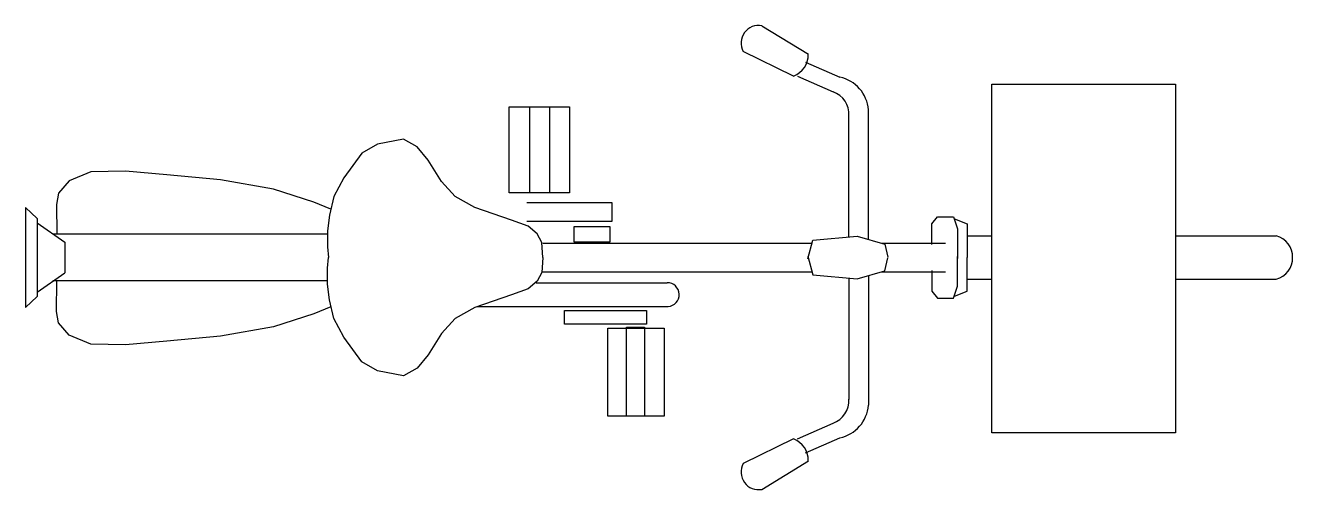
# Model space of a CAD drawing. Header units: millimetres. Extents: x -3215.29 to -3213.38, y 1778.96 to 1779.66.
import ezdxf

# ---------------------------------------------------------------- set-up
doc = ezdxf.new("R2010")
doc.units = ezdxf.units.MM
doc.header["$LTSCALE"] = 10
doc.layers.add('Veículos', color=2, linetype='Continuous')

msp = doc.modelspace()

# ---------------------------------------------------------------- linework, layer by layer
at = {"layer": 'Veículos'}
for p, q in [((-3214.1809, 1779.6635), (-3214.1109, 1779.6204)), ((-3214.1333, 1779.5876), (-3214.2092, 1779.6248)), ((-3214.1154, 1779.6085), (-3214.0633, 1779.5861)), ((-3214.1273, 1779.5876), (-3214.0737, 1779.5638)), ((-3213.834, 1779.5757), (-3213.5571, 1779.5757)), ((-3213.834, 1779.0501), (-3213.834, 1779.5757)), ((-3213.5571, 1779.5757), (-3213.5571, 1779.0501)), ((-3214.5621, 1779.5415), (-3214.4713, 1779.5415)), ((-3214.5621, 1779.4119), (-3214.5621, 1779.5415)), ((-3214.5308, 1779.5415), (-3214.501, 1779.5415)), ((-3214.5308, 1779.4119), (-3214.5308, 1779.5415)), ((-3214.501, 1779.5415), (-3214.501, 1779.4119)), ((-3214.4713, 1779.5415), (-3214.4713, 1779.4119)), ((-3214.0499, 1779.3453), (-3214.0499, 1779.5281)), ((-3214.0201, 1779.3415), (-3214.0201, 1779.537)), ((-3214.4713, 1779.4119), (-3214.5621, 1779.4119)), ((-3214.501, 1779.4119), (-3214.5308, 1779.4119)), ((-3215.2916, 1779.3896), (-3215.2916, 1779.2392)), ((-3215.2916, 1779.3896), (-3215.2738, 1779.3732)), ((-3214.5353, 1779.397), (-3214.4072, 1779.397)), ((-3214.4072, 1779.397), (-3214.4072, 1779.3687)), ((-3215.2738, 1779.3732), (-3215.2738, 1779.2556)), ((-3215.2738, 1779.3668), (-3215.2321, 1779.3375)), ((-3214.4072, 1779.3687), (-3214.5353, 1779.3687)), ((-3213.9248, 1779.365), (-3213.9159, 1779.3754)), ((-3213.9159, 1779.3754), (-3213.8921, 1779.3754)), ((-3213.8921, 1779.3754), (-3213.8861, 1779.3576)), ((-3213.8906, 1779.3725), (-3213.8712, 1779.365)), ((-3214.836, 1779.3494), (-3215.25, 1779.3494)), ((-3214.4638, 1779.3613), (-3214.4102, 1779.3613)), ((-3214.4638, 1779.3375), (-3214.4638, 1779.3613)), ((-3214.4102, 1779.3613), (-3214.4102, 1779.3375)), ((-3213.9248, 1779.3338), (-3213.9248, 1779.365)), ((-3213.8861, 1779.3576), (-3213.8861, 1779.3129)), ((-3213.8712, 1779.365), (-3213.8712, 1779.3144)), ((-3213.8712, 1779.3472), (-3213.834, 1779.3472)), ((-3213.5571, 1779.3472), (-3213.4052, 1779.3472)), ((-3215.2321, 1779.3375), (-3215.2321, 1779.2913)), ((-3214.5115, 1779.336), (-3214.1054, 1779.336)), ((-3214.4102, 1779.3375), (-3214.4638, 1779.3375)), ((-3214.1117, 1779.3122), (-3214.1042, 1779.3405)), ((-3214.1042, 1779.3405), (-3214.0372, 1779.3464)), ((-3214.0372, 1779.3464), (-3213.9956, 1779.3345)), ((-3214.0008, 1779.336), (-3213.904, 1779.336)), ((-3213.9956, 1779.3345), (-3213.9911, 1779.3151)), ((-3214.1117, 1779.3166), (-3214.1042, 1779.2883)), ((-3213.9956, 1779.2943), (-3213.9911, 1779.3137)), ((-3213.8861, 1779.2712), (-3213.8861, 1779.3159)), ((-3213.8712, 1779.2638), (-3213.8712, 1779.3144)), ((-3215.2738, 1779.262), (-3215.2321, 1779.2913)), ((-3214.5115, 1779.2928), (-3214.1054, 1779.2928)), ((-3214.0372, 1779.2824), (-3213.9956, 1779.2943)), ((-3214.0008, 1779.2928), (-3213.904, 1779.2928)), ((-3213.9248, 1779.295), (-3213.9248, 1779.2638)), ((-3214.836, 1779.2794), (-3215.25, 1779.2794)), ((-3214.5214, 1779.2764), (-3214.3239, 1779.2764)), ((-3214.1042, 1779.2883), (-3214.0372, 1779.2824)), ((-3214.0499, 1779.2835), (-3214.0499, 1779.1007)), ((-3214.0201, 1779.2873), (-3214.0201, 1779.0918)), ((-3213.8921, 1779.2533), (-3213.8861, 1779.2712)), ((-3213.8712, 1779.2816), (-3213.834, 1779.2816)), ((-3213.5571, 1779.2816), (-3213.4052, 1779.2816)), ((-3215.2916, 1779.2392), (-3215.2738, 1779.2556)), ((-3213.9248, 1779.2638), (-3213.9159, 1779.2533)), ((-3213.9159, 1779.2533), (-3213.8921, 1779.2533)), ((-3213.8906, 1779.2563), (-3213.8712, 1779.2638)), ((-3214.6099, 1779.2407), (-3214.3224, 1779.2407)), ((-3214.4787, 1779.2347), (-3214.3551, 1779.2347)), ((-3214.4787, 1779.2139), (-3214.4787, 1779.2347)), ((-3214.3551, 1779.2347), (-3214.3551, 1779.2139)), ((-3214.3551, 1779.2139), (-3214.4787, 1779.2139)), ((-3214.4132, 1779.2079), (-3214.3283, 1779.2079)), ((-3214.4132, 1779.0754), (-3214.4132, 1779.2079)), ((-3214.3849, 1779.2094), (-3214.3581, 1779.2094)), ((-3214.3849, 1779.0754), (-3214.3849, 1779.2094)), ((-3214.3581, 1779.2094), (-3214.3581, 1779.0754)), ((-3214.3283, 1779.2079), (-3214.3283, 1779.0754)), ((-3214.3283, 1779.0754), (-3214.4132, 1779.0754)), ((-3214.3581, 1779.0754), (-3214.3849, 1779.0754)), ((-3214.1273, 1779.0412), (-3214.0737, 1779.065)), ((-3214.1154, 1779.0203), (-3214.0633, 1779.0427)), ((-3213.5571, 1779.0501), (-3213.834, 1779.0501)), ((-3214.1333, 1779.0412), (-3214.2092, 1779.004)), ((-3214.1809, 1778.9652), (-3214.1109, 1779.0084))]:
    msp.add_line(p, q, dxfattribs=at)
for points in [[(-3214.5115, 1779.3144), (-3214.5128, 1779.337), (-3214.5197, 1779.3502), (-3214.5332, 1779.3614), (-3214.5587, 1779.3705), (-3214.6137, 1779.3896), (-3214.6433, 1779.4063), (-3214.6639, 1779.429), (-3214.6841, 1779.4608), (-3214.7007, 1779.4812), (-3214.7212, 1779.4926), (-3214.7605, 1779.4851), (-3214.7841, 1779.4715), (-3214.8112, 1779.4343), (-3214.8265, 1779.4065), (-3214.833, 1779.3784), (-3214.8361, 1779.3545), (-3214.836, 1779.3303), (-3214.8346, 1779.3144)], [(-3214.831, 1779.387), (-3214.8568, 1779.3978), (-3214.9176, 1779.4172), (-3214.9974, 1779.4315), (-3215.0782, 1779.4391), (-3215.1406, 1779.4442), (-3215.1929, 1779.4435), (-3215.2256, 1779.4299), (-3215.2418, 1779.4114), (-3215.2447, 1779.3944), (-3215.2443, 1779.3494)], [(-3214.5115, 1779.3144), (-3214.5128, 1779.2918), (-3214.5197, 1779.2786), (-3214.5332, 1779.2674), (-3214.5587, 1779.2582), (-3214.6137, 1779.2392), (-3214.6433, 1779.2225), (-3214.6639, 1779.1998), (-3214.6841, 1779.168), (-3214.7007, 1779.1476), (-3214.7212, 1779.1362), (-3214.7605, 1779.1437), (-3214.7841, 1779.1573), (-3214.8112, 1779.1945), (-3214.8265, 1779.2223), (-3214.833, 1779.2504), (-3214.8361, 1779.2743), (-3214.836, 1779.2985), (-3214.8346, 1779.3144)], [(-3214.831, 1779.2403), (-3214.8568, 1779.2295), (-3214.9176, 1779.2101), (-3214.9974, 1779.1958), (-3215.0782, 1779.1882), (-3215.1406, 1779.1831), (-3215.1929, 1779.1838), (-3215.2256, 1779.1974), (-3215.2418, 1779.2159), (-3215.2447, 1779.2329), (-3215.2443, 1779.2794)]]:
    msp.add_lwpolyline(points, dxfattribs=at)
for centre, radius, start, end in [((-3214.1858, 1779.6374), 0.0266, 79.3259, 208.3577), ((-3214.145, 1779.6196), 0.034, 290.0986, 1.3276), ((-3214.0757, 1779.5317), 0.0559, 5.4709, 77.1463), ((-3214.0844, 1779.5308), 0.0347, 355.3968, 71.9833), ((-3213.4147, 1779.3144), 0.0341, 286.1188, 73.8812), ((-3214.3236, 1779.2585), 0.0179, 274.0583, 90.7135), ((-3214.0856, 1779.0988), 0.0358, 289.4366, 3.1832), ((-3214.0757, 1779.0971), 0.0559, 282.8537, 354.529), ((-3214.145, 1779.0092), 0.034, 358.6724, 69.9014), ((-3214.1858, 1778.9913), 0.0266, 151.6423, 280.6741)]:
    msp.add_arc(centre, radius, start, end, dxfattribs=at)

doc.saveas('drawing.dxf')
